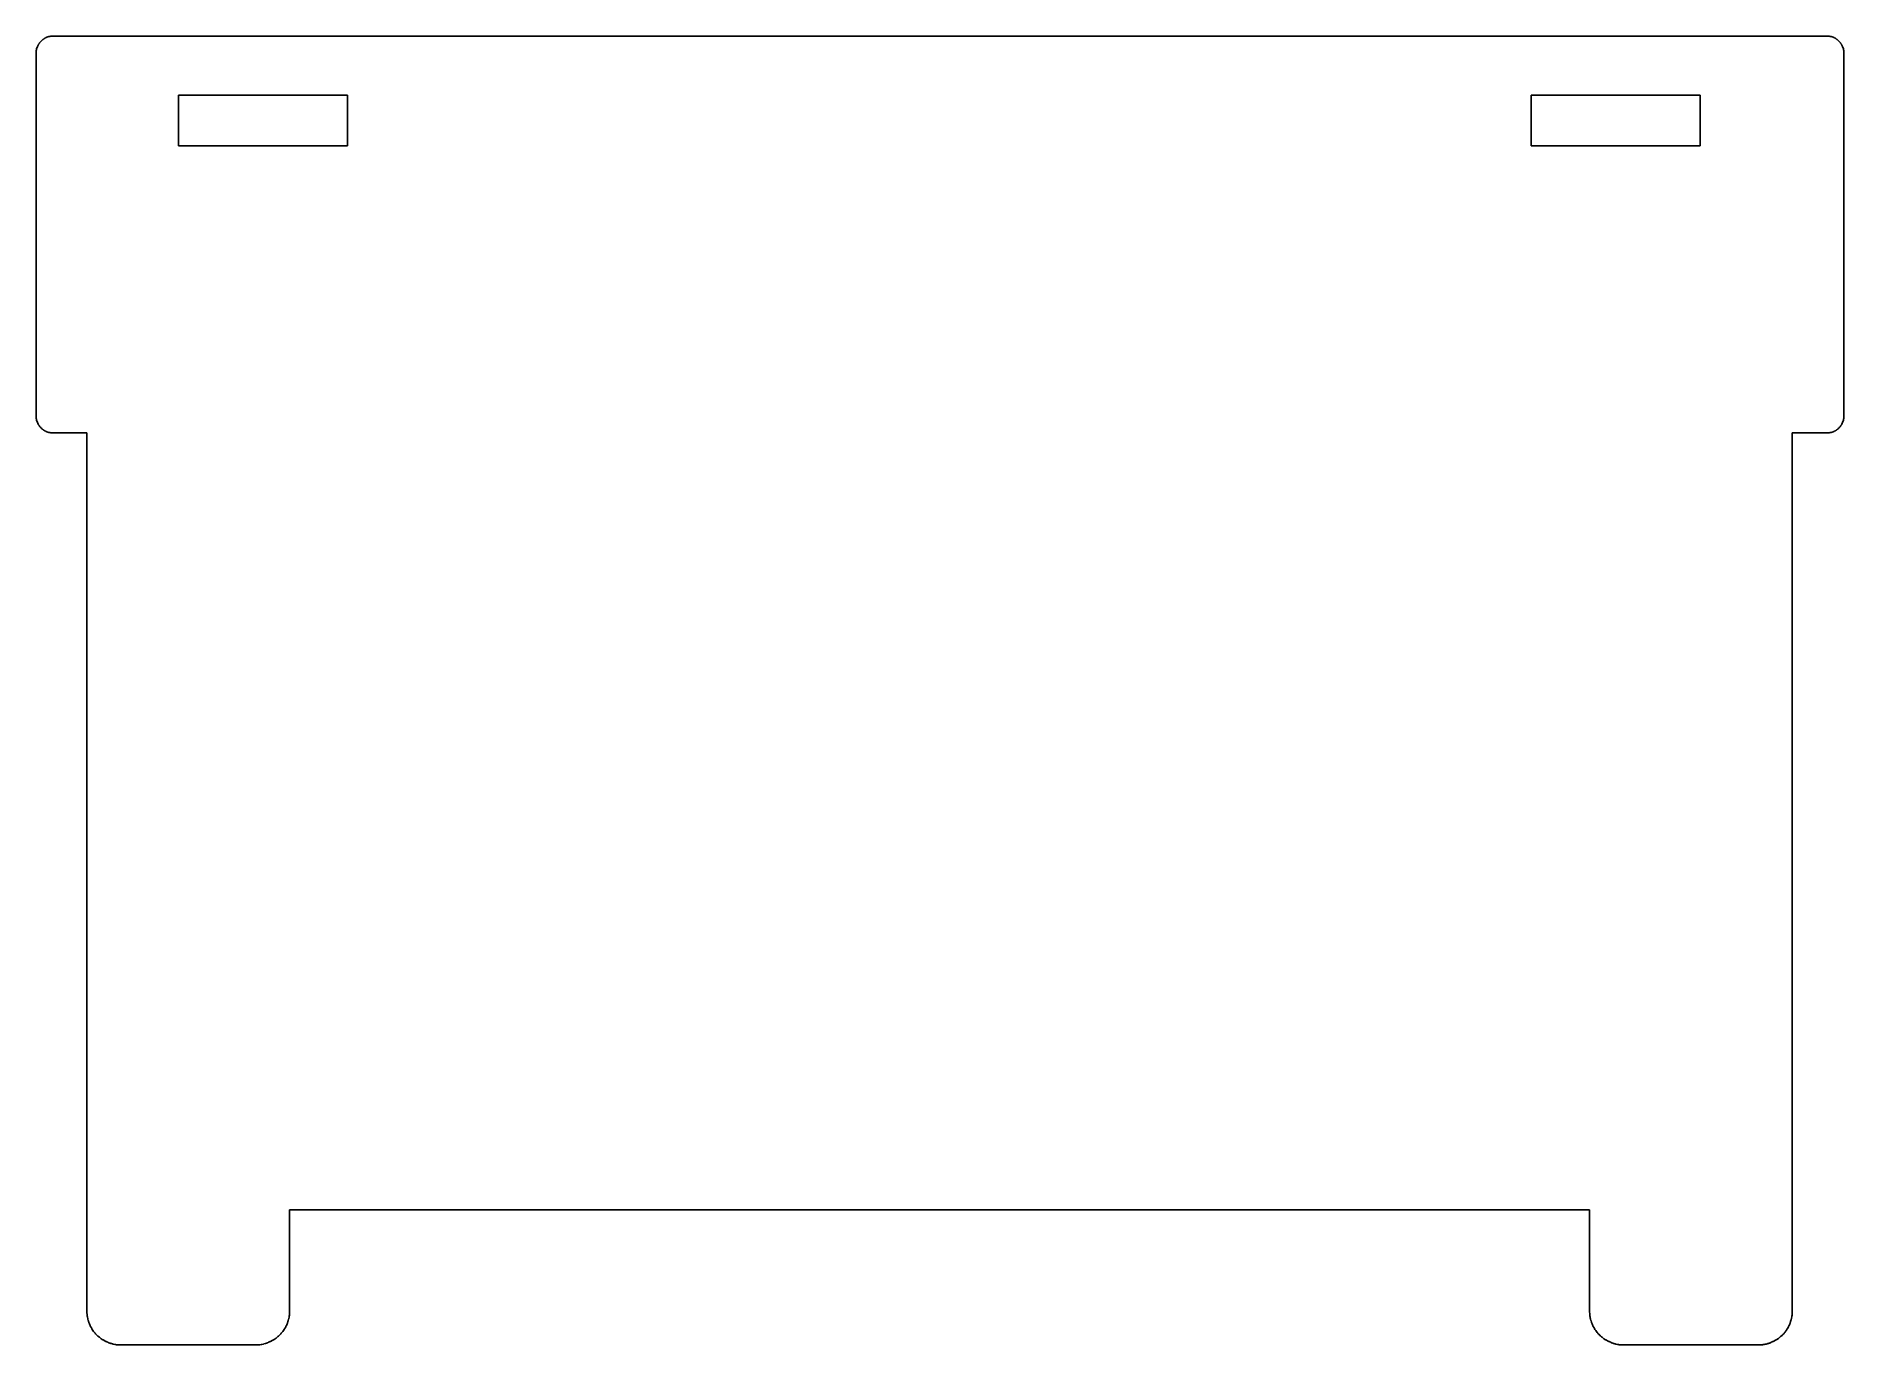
# Model space of a CAD drawing. Header units: metres. Extents: x -3 to 104, y 0 to 78.
import ezdxf

# ---------------------------------------------------------------- set-up
doc = ezdxf.new("R2010")
doc.units = ezdxf.units.M

msp = doc.modelspace()

# ---------------------------------------------------------------- linework, layer by layer
for p, q in [((-2.84, 77.04), (-2.85, 77.03)), ((-2.83, 77.06), (-2.84, 77.04)), ((-2.82, 77.07), (-2.83, 77.06)), ((-2.81, 77.09), (-2.82, 77.07)), ((-2.8, 77.1), (-2.81, 77.09)), ((-2.78, 77.13), (-2.8, 77.1)), ((-2.77, 77.14), (-2.78, 77.13)), ((-2.75, 77.16), (-2.77, 77.14)), ((-2.72, 77.19), (-2.75, 77.16)), ((-2.69, 77.22), (-2.72, 77.19)), ((-2.66, 77.25), (-2.69, 77.22)), ((-2.64, 77.27), (-2.66, 77.25)), ((-2.63, 77.28), (-2.64, 77.27)), ((-2.6, 77.3), (-2.63, 77.28)), ((-2.59, 77.31), (-2.6, 77.3)), ((-2.57, 77.32), (-2.59, 77.31)), ((-2.56, 77.33), (-2.57, 77.32)), ((-2.54, 77.34), (-2.56, 77.33)), ((-2.53, 77.35), (-2.54, 77.34)), ((-2.51, 77.36), (-2.53, 77.35)), ((-2.5, 77.37), (-2.51, 77.36)), ((-2.48, 77.38), (-2.5, 77.37)), ((-2.47, 77.38), (-2.48, 77.38)), ((-2.42, 77.41), (-2.47, 77.38)), ((-2.41, 77.41), (-2.42, 77.41)), ((-2.39, 77.42), (-2.41, 77.41)), ((-2.38, 77.43), (-2.39, 77.42)), ((-2.36, 77.43), (-2.38, 77.43)), ((-2.31, 77.45), (-2.36, 77.43)), ((-2.24, 77.47), (-2.31, 77.45)), ((-2.22, 77.47), (-2.24, 77.47)), ((-2.21, 77.48), (-2.22, 77.47)), ((-2.19, 77.48), (-2.21, 77.48)), ((-2.17, 77.48), (-2.19, 77.48)), ((-2.16, 77.49), (-2.17, 77.48)), ((-2.14, 77.49), (-2.16, 77.49)), ((-2.07, 77.5), (-2.14, 77.49)), ((-2.05, 77.5), (-2.07, 77.5)), ((-2.04, 77.5), (-2.05, 77.5)), ((-2.02, 77.5), (-2.04, 77.5)), ((103.02, 77.5), (-2.02, 77.5)), ((103.03, 77.5), (103.02, 77.5)), ((103.05, 77.5), (103.03, 77.5)), ((103.07, 77.5), (103.05, 77.5)), ((103.14, 77.49), (103.07, 77.5)), ((103.16, 77.49), (103.14, 77.49)), ((103.17, 77.48), (103.16, 77.49)), ((103.19, 77.48), (103.17, 77.48)), ((103.21, 77.48), (103.19, 77.48)), ((103.22, 77.47), (103.21, 77.48)), ((103.24, 77.47), (103.22, 77.47)), ((103.31, 77.45), (103.24, 77.47)), ((103.36, 77.43), (103.31, 77.45)), ((103.38, 77.43), (103.36, 77.43)), ((103.39, 77.42), (103.38, 77.43)), ((103.41, 77.41), (103.39, 77.42)), ((103.42, 77.41), (103.41, 77.41)), ((103.47, 77.38), (103.42, 77.41)), ((103.48, 77.38), (103.47, 77.38)), ((103.5, 77.37), (103.48, 77.38)), ((103.52, 77.36), (103.5, 77.37)), ((103.53, 77.35), (103.52, 77.36)), ((103.55, 77.34), (103.53, 77.35)), ((103.56, 77.33), (103.55, 77.34)), ((103.57, 77.32), (103.56, 77.33)), ((103.59, 77.31), (103.57, 77.32)), ((103.6, 77.3), (103.59, 77.31)), ((103.63, 77.28), (103.6, 77.3)), ((103.64, 77.27), (103.63, 77.28)), ((103.66, 77.25), (103.64, 77.27)), ((103.69, 77.22), (103.66, 77.25)), ((103.72, 77.19), (103.69, 77.22)), ((103.75, 77.16), (103.72, 77.19)), ((103.77, 77.14), (103.75, 77.16)), ((103.78, 77.13), (103.77, 77.14)), ((103.8, 77.1), (103.78, 77.13)), ((103.81, 77.09), (103.8, 77.1)), ((103.82, 77.07), (103.81, 77.09)), ((103.83, 77.06), (103.82, 77.07)), ((103.84, 77.04), (103.83, 77.06)), ((103.85, 77.03), (103.84, 77.04)), ((-2.99, 76.64), (-3, 76.57)), ((-3, 76.57), (-3, 76.55)), ((-3, 76.55), (-3, 76.54)), ((-3, 76.54), (-3, 76.52)), ((-3, 76.52), (-3, 54.98)), ((-2.98, 76.67), (-2.99, 76.66)), ((-2.99, 76.66), (-2.99, 76.64)), ((-2.97, 76.72), (-2.98, 76.71)), ((-2.98, 76.71), (-2.98, 76.69)), ((-2.98, 76.69), (-2.98, 76.67)), ((-2.95, 76.81), (-2.97, 76.74)), ((-2.97, 76.74), (-2.97, 76.72)), ((-2.93, 76.86), (-2.95, 76.81)), ((-2.92, 76.89), (-2.93, 76.88)), ((-2.93, 76.88), (-2.93, 76.86)), ((-2.91, 76.91), (-2.92, 76.89)), ((-2.88, 76.97), (-2.91, 76.92)), ((-2.91, 76.92), (-2.91, 76.91)), ((-2.87, 77), (-2.88, 76.98)), ((-2.88, 76.98), (-2.88, 76.97)), ((-2.86, 77.01), (-2.87, 77)), ((-2.85, 77.03), (-2.86, 77.01)), ((103.86, 77.01), (103.85, 77.03)), ((103.87, 77), (103.86, 77.01)), ((103.88, 76.98), (103.87, 77)), ((103.88, 76.97), (103.88, 76.98)), ((103.91, 76.92), (103.88, 76.97)), ((103.91, 76.91), (103.91, 76.92)), ((103.92, 76.89), (103.91, 76.91)), ((103.93, 76.88), (103.92, 76.89)), ((103.93, 76.86), (103.93, 76.88)), ((103.95, 76.81), (103.93, 76.86)), ((103.97, 76.74), (103.95, 76.81)), ((103.97, 76.72), (103.97, 76.74)), ((103.98, 76.71), (103.97, 76.72)), ((103.98, 76.69), (103.98, 76.71)), ((103.98, 76.67), (103.98, 76.69)), ((103.99, 76.66), (103.98, 76.67)), ((103.99, 76.64), (103.99, 76.66)), ((104, 76.57), (103.99, 76.64)), ((104, 76.55), (104, 76.57)), ((104, 76.54), (104, 76.55)), ((104, 76.52), (104, 76.54)), ((104, 54.98), (104, 76.52)), ((5.42, 71), (5.42, 74)), ((5.42, 74), (15.42, 74)), ((15.42, 74), (15.42, 71)), ((85.5, 71), (85.5, 74)), ((85.5, 74), (95.5, 74)), ((95.5, 74), (95.5, 71)), ((15.42, 71), (5.42, 71)), ((95.5, 71), (85.5, 71)), ((-3, 54.98), (-3, 54.96)), ((-3, 54.96), (-3, 54.95)), ((-3, 54.95), (-3, 54.93)), ((-3, 54.93), (-2.99, 54.86)), ((-2.99, 54.86), (-2.99, 54.84)), ((-2.99, 54.84), (-2.98, 54.83)), ((-2.98, 54.83), (-2.98, 54.81)), ((-2.98, 54.81), (-2.98, 54.79)), ((-2.98, 54.79), (-2.97, 54.78)), ((-2.97, 54.78), (-2.97, 54.76)), ((-2.97, 54.76), (-2.95, 54.69)), ((-2.95, 54.69), (-2.93, 54.64)), ((-2.93, 54.64), (-2.93, 54.62)), ((-2.93, 54.62), (-2.92, 54.61)), ((-2.92, 54.61), (-2.91, 54.59)), ((-2.91, 54.59), (-2.91, 54.58)), ((-2.91, 54.58), (-2.88, 54.53)), ((103.88, 54.53), (103.91, 54.58)), ((103.91, 54.59), (103.92, 54.61)), ((103.91, 54.58), (103.91, 54.59)), ((103.92, 54.61), (103.93, 54.62)), ((103.93, 54.64), (103.95, 54.69)), ((103.93, 54.62), (103.93, 54.64)), ((103.95, 54.69), (103.97, 54.76)), ((103.97, 54.78), (103.98, 54.79)), ((103.97, 54.76), (103.97, 54.78)), ((103.98, 54.83), (103.99, 54.84)), ((103.98, 54.81), (103.98, 54.83)), ((103.98, 54.79), (103.98, 54.81)), ((103.99, 54.86), (104, 54.93)), ((103.99, 54.84), (103.99, 54.86)), ((104, 54.96), (104, 54.98)), ((104, 54.95), (104, 54.96)), ((104, 54.93), (104, 54.95)), ((-2.88, 54.53), (-2.88, 54.52)), ((-2.88, 54.52), (-2.87, 54.5)), ((-2.87, 54.5), (-2.86, 54.49)), ((-2.86, 54.49), (-2.85, 54.47)), ((-2.85, 54.47), (-2.84, 54.46)), ((-2.84, 54.46), (-2.83, 54.44)), ((-2.83, 54.44), (-2.82, 54.43)), ((-2.82, 54.43), (-2.81, 54.41)), ((-2.81, 54.41), (-2.8, 54.4)), ((-2.8, 54.4), (-2.78, 54.37)), ((-2.78, 54.37), (-2.77, 54.36)), ((-2.77, 54.36), (-2.75, 54.34)), ((-2.75, 54.34), (-2.72, 54.31)), ((-2.72, 54.31), (-2.69, 54.28)), ((-2.69, 54.28), (-2.66, 54.25)), ((-2.66, 54.25), (-2.64, 54.23)), ((-2.64, 54.23), (-2.63, 54.22)), ((-2.63, 54.22), (-2.6, 54.2)), ((-2.6, 54.2), (-2.59, 54.19)), ((-2.59, 54.19), (-2.57, 54.18)), ((-2.57, 54.18), (-2.56, 54.17)), ((-2.56, 54.17), (-2.54, 54.16)), ((-2.54, 54.16), (-2.53, 54.15)), ((-2.53, 54.15), (-2.51, 54.14)), ((-2.51, 54.14), (-2.5, 54.13)), ((-2.5, 54.13), (-2.48, 54.12)), ((-2.48, 54.12), (-2.47, 54.12)), ((-2.47, 54.12), (-2.42, 54.09)), ((-2.42, 54.09), (-2.41, 54.09)), ((-2.41, 54.09), (-2.39, 54.08)), ((-2.39, 54.08), (-2.38, 54.07)), ((-2.38, 54.07), (-2.36, 54.07)), ((-2.36, 54.07), (-2.31, 54.05)), ((-2.31, 54.05), (-2.24, 54.03)), ((-2.24, 54.03), (-2.22, 54.03)), ((-2.22, 54.03), (-2.21, 54.02)), ((-2.21, 54.02), (-2.19, 54.02)), ((-2.19, 54.02), (-2.17, 54.02)), ((-2.17, 54.02), (-2.16, 54.01)), ((-2.16, 54.01), (-2.14, 54.01)), ((-2.14, 54.01), (-2.07, 54)), ((-2.07, 54), (-2.05, 54)), ((-2.05, 54), (-2.04, 54)), ((-2.04, 54), (-2.02, 54)), ((-2.02, 54), (0, 54)), ((0, 54), (0, 1.96)), ((100.95, 2), (100.95, 54)), ((100.95, 54), (103.02, 54)), ((103.02, 54), (103.03, 54)), ((103.03, 54), (103.05, 54)), ((103.05, 54), (103.07, 54)), ((103.07, 54), (103.14, 54.01)), ((103.14, 54.01), (103.16, 54.01)), ((103.16, 54.01), (103.17, 54.02)), ((103.17, 54.02), (103.19, 54.02)), ((103.19, 54.02), (103.21, 54.02)), ((103.21, 54.02), (103.22, 54.03)), ((103.22, 54.03), (103.24, 54.03)), ((103.24, 54.03), (103.31, 54.05)), ((103.31, 54.05), (103.36, 54.07)), ((103.36, 54.07), (103.38, 54.07)), ((103.38, 54.07), (103.39, 54.08)), ((103.39, 54.08), (103.41, 54.09)), ((103.41, 54.09), (103.42, 54.09)), ((103.42, 54.09), (103.47, 54.12)), ((103.47, 54.12), (103.48, 54.12)), ((103.48, 54.12), (103.5, 54.13)), ((103.5, 54.13), (103.52, 54.14)), ((103.52, 54.14), (103.53, 54.15)), ((103.53, 54.15), (103.55, 54.16)), ((103.55, 54.16), (103.56, 54.17)), ((103.56, 54.17), (103.57, 54.18)), ((103.57, 54.18), (103.59, 54.19)), ((103.59, 54.19), (103.6, 54.2)), ((103.6, 54.2), (103.63, 54.22)), ((103.63, 54.22), (103.64, 54.23)), ((103.64, 54.23), (103.66, 54.25)), ((103.66, 54.25), (103.69, 54.28)), ((103.69, 54.28), (103.72, 54.31)), ((103.72, 54.31), (103.75, 54.34)), ((103.75, 54.34), (103.77, 54.36)), ((103.77, 54.36), (103.78, 54.37)), ((103.78, 54.37), (103.8, 54.4)), ((103.8, 54.4), (103.81, 54.41)), ((103.81, 54.41), (103.82, 54.43)), ((103.82, 54.43), (103.83, 54.44)), ((103.83, 54.44), (103.84, 54.46)), ((103.84, 54.46), (103.85, 54.47)), ((103.85, 54.47), (103.86, 54.49)), ((103.86, 54.49), (103.87, 54.5)), ((103.87, 54.5), (103.88, 54.52)), ((103.88, 54.52), (103.88, 54.53)), ((12, 1.96), (12, 8)), ((12, 8), (88.95, 8)), ((88.95, 8), (88.95, 1.96)), ((0, 1.96), (0, 1.93)), ((0, 1.93), (0, 1.86)), ((0, 1.86), (0.01, 1.83)), ((0.01, 1.83), (0.01, 1.79)), ((0.01, 1.79), (0.01, 1.76)), ((0.01, 1.76), (0.02, 1.69)), ((0.02, 1.69), (0.03, 1.65)), ((0.03, 1.65), (0.05, 1.55)), ((0.05, 1.55), (0.06, 1.52)), ((0.06, 1.52), (0.08, 1.45)), ((0.08, 1.45), (0.09, 1.42)), ((0.09, 1.42), (0.1, 1.38)), ((0.1, 1.38), (0.11, 1.35)), ((0.11, 1.35), (0.12, 1.32)), ((0.12, 1.32), (0.13, 1.28)), ((0.13, 1.28), (0.15, 1.25)), ((0.15, 1.25), (0.17, 1.19)), ((0.17, 1.19), (0.19, 1.15)), ((0.19, 1.15), (0.2, 1.12)), ((0.2, 1.12), (0.22, 1.09)), ((0.22, 1.09), (0.23, 1.06)), ((11.77, 1.06), (11.78, 1.09)), ((11.78, 1.09), (11.8, 1.12)), ((11.8, 1.12), (11.81, 1.15)), ((11.81, 1.15), (11.83, 1.19)), ((11.83, 1.19), (11.85, 1.25)), ((11.85, 1.25), (11.87, 1.28)), ((11.87, 1.28), (11.88, 1.32)), ((11.88, 1.32), (11.89, 1.35)), ((11.89, 1.35), (11.9, 1.38)), ((11.9, 1.38), (11.91, 1.42)), ((11.91, 1.42), (11.92, 1.45)), ((11.92, 1.45), (11.94, 1.52)), ((11.94, 1.52), (11.95, 1.55)), ((11.95, 1.55), (11.97, 1.65)), ((11.97, 1.65), (11.98, 1.69)), ((11.98, 1.69), (11.99, 1.76)), ((11.99, 1.83), (12, 1.86)), ((11.99, 1.79), (11.99, 1.83)), ((11.99, 1.76), (11.99, 1.79)), ((12, 1.93), (12, 1.96)), ((12, 1.86), (12, 1.93)), ((88.95, 1.96), (88.95, 1.93)), ((88.95, 1.93), (88.96, 1.86)), ((88.96, 1.86), (88.96, 1.83)), ((88.96, 1.83), (88.96, 1.79)), ((88.96, 1.79), (88.96, 1.76)), ((88.96, 1.76), (88.97, 1.69)), ((88.97, 1.69), (88.98, 1.65)), ((88.98, 1.65), (88.99, 1.62)), ((88.99, 1.62), (88.99, 1.58)), ((88.99, 1.58), (89, 1.55)), ((89, 1.55), (89.01, 1.52)), ((89.01, 1.52), (89.03, 1.45)), ((89.03, 1.45), (89.04, 1.42)), ((89.04, 1.42), (89.06, 1.35)), ((89.06, 1.35), (89.07, 1.32)), ((89.07, 1.32), (89.08, 1.28)), ((89.08, 1.28), (89.1, 1.25)), ((89.1, 1.25), (89.12, 1.19)), ((89.12, 1.19), (89.14, 1.15)), ((89.14, 1.15), (89.15, 1.12)), ((89.15, 1.12), (89.17, 1.09)), ((89.17, 1.09), (89.18, 1.06)), ((100.72, 1.06), (100.73, 1.09)), ((100.73, 1.09), (100.75, 1.12)), ((100.75, 1.12), (100.76, 1.15)), ((100.76, 1.15), (100.78, 1.19)), ((100.78, 1.19), (100.81, 1.25)), ((100.81, 1.25), (100.82, 1.28)), ((100.82, 1.28), (100.83, 1.32)), ((100.83, 1.32), (100.84, 1.35)), ((100.84, 1.35), (100.85, 1.38)), ((100.85, 1.38), (100.87, 1.45)), ((100.87, 1.45), (100.88, 1.48)), ((100.88, 1.48), (100.89, 1.52)), ((100.89, 1.52), (100.9, 1.55)), ((100.9, 1.55), (100.91, 1.58)), ((100.91, 1.58), (100.92, 1.65)), ((100.92, 1.65), (100.93, 1.69)), ((100.93, 1.69), (100.94, 1.76)), ((100.94, 1.86), (100.95, 1.93)), ((100.94, 1.83), (100.94, 1.86)), ((100.94, 1.79), (100.94, 1.83)), ((100.94, 1.76), (100.94, 1.79)), ((100.95, 1.96), (100.95, 2)), ((100.95, 1.93), (100.95, 1.96)), ((0.23, 1.06), (0.25, 1.03)), ((0.25, 1.03), (0.27, 1)), ((0.27, 1), (0.29, 0.97)), ((0.29, 0.97), (0.3, 0.94)), ((0.3, 0.94), (0.32, 0.91)), ((0.32, 0.91), (0.36, 0.85)), ((0.36, 0.85), (0.4, 0.8)), ((0.4, 0.8), (0.45, 0.74)), ((0.45, 0.74), (0.47, 0.71)), ((0.47, 0.71), (0.49, 0.69)), ((0.49, 0.69), (0.51, 0.66)), ((0.51, 0.66), (0.54, 0.64)), ((0.54, 0.64), (0.56, 0.61)), ((0.56, 0.61), (0.61, 0.56)), ((0.61, 0.56), (0.64, 0.54)), ((0.64, 0.54), (0.66, 0.51)), ((0.66, 0.51), (0.69, 0.49)), ((0.69, 0.49), (0.71, 0.47)), ((0.71, 0.47), (0.74, 0.45)), ((0.74, 0.45), (0.8, 0.4)), ((0.8, 0.4), (0.85, 0.36)), ((0.85, 0.36), (0.91, 0.32)), ((0.91, 0.32), (0.94, 0.3)), ((0.94, 0.3), (0.97, 0.29)), ((0.97, 0.29), (1, 0.27)), ((1, 0.27), (1.03, 0.25)), ((1.03, 0.25), (1.06, 0.23)), ((1.06, 0.23), (1.09, 0.22)), ((1.09, 0.22), (1.12, 0.2)), ((1.12, 0.2), (1.15, 0.19)), ((1.15, 0.19), (1.19, 0.17)), ((1.19, 0.17), (1.25, 0.15)), ((1.25, 0.15), (1.28, 0.13)), ((1.28, 0.13), (1.32, 0.12)), ((1.32, 0.12), (1.35, 0.11)), ((1.35, 0.11), (1.38, 0.1)), ((1.38, 0.1), (1.42, 0.09)), ((1.42, 0.09), (1.45, 0.08)), ((1.45, 0.08), (1.52, 0.06)), ((1.52, 0.06), (1.55, 0.05)), ((1.55, 0.05), (1.65, 0.03)), ((1.65, 0.03), (1.69, 0.02)), ((1.69, 0.02), (1.76, 0.01)), ((1.76, 0.01), (1.79, 0.01)), ((1.79, 0.01), (1.83, 0.01)), ((1.83, 0.01), (1.86, 0)), ((1.86, 0), (1.93, 0)), ((1.93, 0), (1.96, 0)), ((1.96, 0), (10.04, 0)), ((10.04, 0), (10.07, 0)), ((10.07, 0), (10.14, 0)), ((10.14, 0), (10.17, 0.01)), ((10.17, 0.01), (10.21, 0.01)), ((10.21, 0.01), (10.24, 0.01)), ((10.24, 0.01), (10.31, 0.02)), ((10.31, 0.02), (10.35, 0.03)), ((10.35, 0.03), (10.45, 0.05)), ((10.45, 0.05), (10.48, 0.06)), ((10.48, 0.06), (10.55, 0.08)), ((10.55, 0.08), (10.59, 0.09)), ((10.59, 0.09), (10.62, 0.1)), ((10.62, 0.1), (10.65, 0.11)), ((10.65, 0.11), (10.68, 0.12)), ((10.68, 0.12), (10.72, 0.13)), ((10.72, 0.13), (10.75, 0.15)), ((10.75, 0.15), (10.81, 0.17)), ((10.81, 0.17), (10.85, 0.19)), ((10.85, 0.19), (10.88, 0.2)), ((10.88, 0.2), (10.91, 0.22)), ((10.91, 0.22), (10.94, 0.23)), ((10.94, 0.23), (10.97, 0.25)), ((10.97, 0.25), (11, 0.27)), ((11, 0.27), (11.03, 0.29)), ((11.03, 0.29), (11.06, 0.3)), ((11.06, 0.3), (11.09, 0.32)), ((11.09, 0.32), (11.15, 0.36)), ((11.15, 0.36), (11.2, 0.4)), ((11.2, 0.4), (11.26, 0.45)), ((11.26, 0.45), (11.29, 0.47)), ((11.29, 0.47), (11.31, 0.49)), ((11.31, 0.49), (11.34, 0.51)), ((11.34, 0.51), (11.36, 0.54)), ((11.36, 0.54), (11.39, 0.56)), ((11.39, 0.56), (11.44, 0.61)), ((11.44, 0.61), (11.46, 0.64)), ((11.46, 0.64), (11.49, 0.66)), ((11.49, 0.66), (11.51, 0.69)), ((11.51, 0.69), (11.53, 0.71)), ((11.53, 0.71), (11.55, 0.74)), ((11.55, 0.74), (11.6, 0.8)), ((11.6, 0.8), (11.64, 0.85)), ((11.64, 0.85), (11.68, 0.91)), ((11.68, 0.91), (11.7, 0.94)), ((11.7, 0.94), (11.71, 0.97)), ((11.71, 0.97), (11.73, 1)), ((11.73, 1), (11.75, 1.03)), ((11.75, 1.03), (11.77, 1.06)), ((89.18, 1.06), (89.2, 1.03)), ((89.2, 1.03), (89.22, 1)), ((89.22, 1), (89.24, 0.97)), ((89.24, 0.97), (89.27, 0.91)), ((89.27, 0.91), (89.31, 0.85)), ((89.31, 0.85), (89.35, 0.8)), ((89.35, 0.8), (89.4, 0.74)), ((89.4, 0.74), (89.42, 0.71)), ((89.42, 0.71), (89.44, 0.69)), ((89.44, 0.69), (89.46, 0.66)), ((89.46, 0.66), (89.49, 0.64)), ((89.49, 0.64), (89.51, 0.61)), ((89.51, 0.61), (89.56, 0.56)), ((89.56, 0.56), (89.59, 0.54)), ((89.59, 0.54), (89.61, 0.51)), ((89.61, 0.51), (89.64, 0.49)), ((89.64, 0.49), (89.66, 0.47)), ((89.66, 0.47), (89.69, 0.45)), ((89.69, 0.45), (89.75, 0.4)), ((89.75, 0.4), (89.8, 0.36)), ((89.8, 0.36), (89.83, 0.34)), ((89.83, 0.34), (89.86, 0.32)), ((89.86, 0.32), (89.89, 0.3)), ((89.89, 0.3), (89.92, 0.29)), ((89.92, 0.29), (89.95, 0.27)), ((89.95, 0.27), (90.01, 0.23)), ((90.01, 0.23), (90.04, 0.22)), ((90.04, 0.22), (90.07, 0.2)), ((90.07, 0.2), (90.1, 0.19)), ((90.1, 0.19), (90.14, 0.17)), ((90.14, 0.17), (90.2, 0.15)), ((90.2, 0.15), (90.23, 0.13)), ((90.23, 0.13), (90.27, 0.12)), ((90.27, 0.12), (90.33, 0.1)), ((90.33, 0.1), (90.37, 0.09)), ((90.37, 0.09), (90.4, 0.08)), ((90.4, 0.08), (90.43, 0.07)), ((90.43, 0.07), (90.47, 0.06)), ((90.47, 0.06), (90.5, 0.05)), ((90.5, 0.05), (90.6, 0.03)), ((90.6, 0.03), (90.64, 0.02)), ((90.64, 0.02), (90.67, 0.02)), ((90.67, 0.02), (90.71, 0.01)), ((90.71, 0.01), (90.74, 0.01)), ((90.74, 0.01), (90.78, 0.01)), ((90.78, 0.01), (90.81, 0)), ((90.81, 0), (90.85, 0)), ((90.85, 0), (90.88, 0)), ((90.88, 0), (90.92, 0)), ((90.92, 0), (98.99, 0)), ((98.99, 0), (99.02, 0)), ((99.02, 0), (99.09, 0)), ((99.09, 0), (99.12, 0.01)), ((99.12, 0.01), (99.16, 0.01)), ((99.16, 0.01), (99.19, 0.01)), ((99.19, 0.01), (99.23, 0.02)), ((99.23, 0.02), (99.26, 0.02)), ((99.26, 0.02), (99.3, 0.03)), ((99.3, 0.03), (99.33, 0.04)), ((99.33, 0.04), (99.37, 0.04)), ((99.37, 0.04), (99.4, 0.05)), ((99.4, 0.05), (99.47, 0.07)), ((99.47, 0.07), (99.5, 0.08)), ((99.5, 0.08), (99.54, 0.09)), ((99.54, 0.09), (99.57, 0.1)), ((99.57, 0.1), (99.6, 0.11)), ((99.6, 0.11), (99.63, 0.12)), ((99.63, 0.12), (99.67, 0.13)), ((99.67, 0.13), (99.7, 0.15)), ((99.7, 0.15), (99.76, 0.17)), ((99.76, 0.17), (99.79, 0.19)), ((99.79, 0.19), (99.83, 0.2)), ((99.83, 0.2), (99.86, 0.22)), ((99.86, 0.22), (99.89, 0.23)), ((99.89, 0.23), (99.92, 0.25)), ((99.92, 0.25), (99.95, 0.27)), ((99.95, 0.27), (99.98, 0.29)), ((99.98, 0.29), (100.01, 0.3)), ((100.01, 0.3), (100.04, 0.32)), ((100.04, 0.32), (100.07, 0.34)), ((100.07, 0.34), (100.1, 0.36)), ((100.1, 0.36), (100.13, 0.38)), ((100.13, 0.38), (100.15, 0.4)), ((100.15, 0.4), (100.18, 0.42)), ((100.18, 0.42), (100.21, 0.45)), ((100.21, 0.45), (100.26, 0.49)), ((100.26, 0.49), (100.31, 0.54)), ((100.31, 0.54), (100.34, 0.56)), ((100.34, 0.56), (100.36, 0.59)), ((100.36, 0.59), (100.39, 0.61)), ((100.39, 0.61), (100.41, 0.64)), ((100.41, 0.64), (100.44, 0.66)), ((100.44, 0.66), (100.46, 0.69)), ((100.46, 0.69), (100.48, 0.71)), ((100.48, 0.71), (100.5, 0.74)), ((100.5, 0.74), (100.53, 0.77)), ((100.53, 0.77), (100.55, 0.8)), ((100.55, 0.8), (100.57, 0.82)), ((100.57, 0.82), (100.59, 0.85)), ((100.59, 0.85), (100.61, 0.88)), ((100.61, 0.88), (100.63, 0.91)), ((100.63, 0.91), (100.65, 0.94)), ((100.65, 0.94), (100.66, 0.97)), ((100.66, 0.97), (100.7, 1.03)), ((100.7, 1.03), (100.72, 1.06))]:
    msp.add_line(p, q)

doc.saveas('drawing.dxf')
